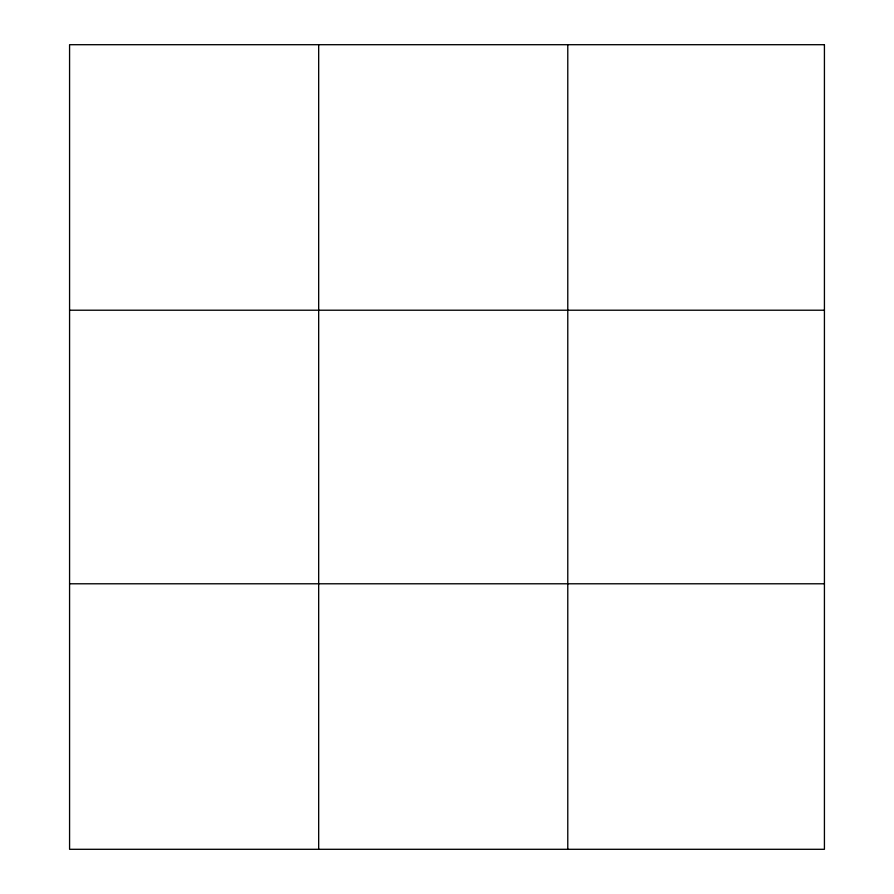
<?xml version="1.0" encoding="UTF-8"?>
<svg xmlns="http://www.w3.org/2000/svg" width="894" height="894" viewBox="0 0 894 894"><rect width="100%" height="100%" fill="white"/><g stroke="black" fill="none" stroke-linecap="round" stroke-linejoin="round"><path stroke-width="1.34" d="M318.677 849.3L318.677 44.7M567.779 849.3L567.779 44.7M69.576 310.218L824.424 310.218M69.576 583.782L824.424 583.782M824.424 44.7L69.576 44.7L69.576 849.3L824.424 849.3L824.424 44.7"/></g></svg>
